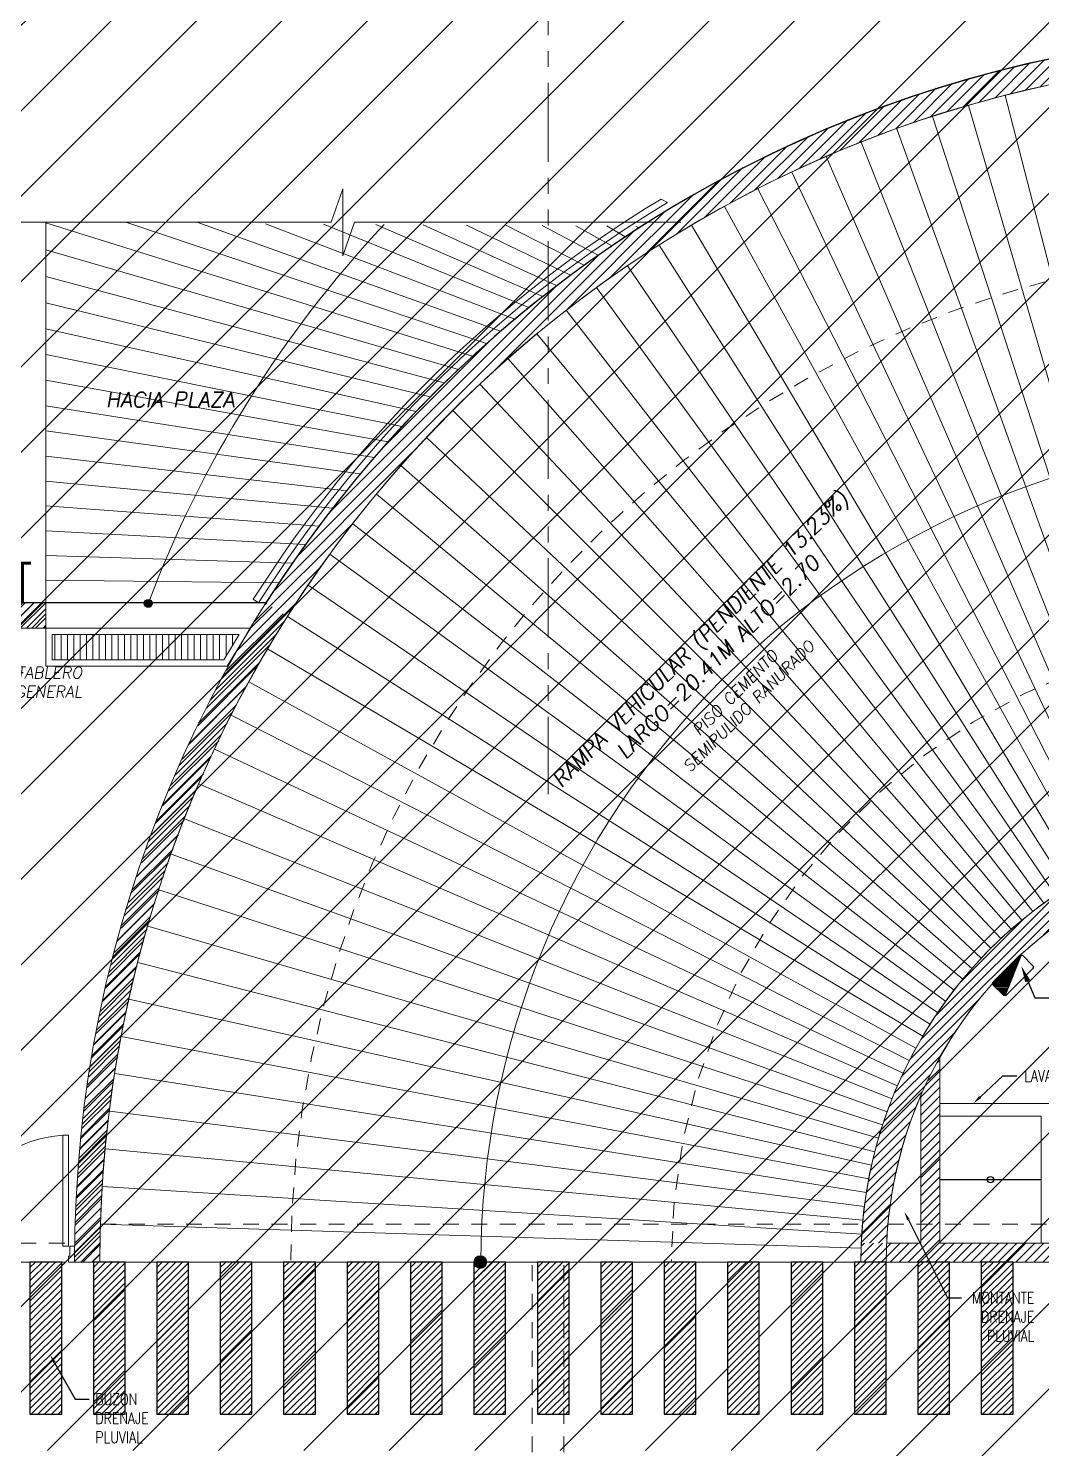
# Model space of a CAD drawing. Header units: millimetres. Extents: x 226317 to 226469, y 8188100 to 8188260.
# Drawn here: x 226445.31 to 226453.3, y 8188201.44 to 8188212.64 of the extents above; entities that cross this region are included whole.
import ezdxf
from ezdxf import colors
from ezdxf.entities.mleader import LeaderData, LeaderLine
from ezdxf.enums import TextEntityAlignment as Align
from ezdxf.math import Vec2, Vec3

# ---------------------------------------------------------------- set-up
doc = ezdxf.new("R2010")
doc.units = ezdxf.units.MM
for name, pattern in [('HIDDEN2', [0.1875, 0.125, -0.0625]), ('PHANTOM', [2.5, 1.25, -0.25, 0.25, -0.25, 0.25, -0.25]), ('PHANTOM2', [1.25, 0.625, -0.125, 0.125, -0.125, 0.125, -0.125])]:
    doc.linetypes.add(name, pattern=pattern)
for name, color, linetype in [('A-BARANDAS', 8, 'Continuous'), ('A-COTAS INT', 8, 'Continuous'), ('A-EJES', 8, 'PHANTOM'), ('A-ESTRUCTURA-HATCH', 8, 'Continuous'), ('A-ESTRUCTURA-MUROS', 8, 'Continuous'), ('A-ESTRUCTURA-VIGAS', 8, 'HIDDEN2'), ('A-MURO BAJO', 8, 'Continuous'), ('A-PROYECCIONES', 8, 'HIDDEN2'), ('A-PUERTAS', 8, 'Continuous'), ('A-SANITARIOS', 8, 'Continuous'), ('A-TEXTO-ACABADO PISO', 8, 'Continuous'), ('A-TEXTO-AMBIENTES', 8, 'Continuous'), ('A-TEXTO-INDICACIONES', 8, 'Continuous'), ('CIRCULACION PEATONAL', 8, 'Continuous'), ('MURO CF 120', 8, 'Continuous'), ('MURO CF 60', 8, 'Continuous')]:
    doc.layers.add(name, color=color, linetype=linetype)
for name, color, linetype, lineweight in [('A-MURO ALTO', 8, 'Continuous', 30), ('A-MUROS', 8, 'Continuous', 30), ('MQ.TABLERO', 86, 'Continuous', 40), ('MQ.TEXTO GENERAL', 8, 'Continuous', 40)]:
    doc.layers.add(name, color=color, linetype=linetype, lineweight=lineweight)
doc.layers.add('A-ÁREA COMÚN', color=8, linetype='Continuous', plot=False)
doc.styles.add('MQTEXTO', font='romans.shx')
doc.styles.add('ROMANS', font='ROMANS.shx', dxfattribs={"oblique": 10})
doc.styles.add('TXT_COTAS', font='romans.shx', dxfattribs={"width": 0.8})
pattern_1 = [(45, (-226438.3486310827, -8188203.061885514), (-0.03535533905932738, 0.03535533905932738), [])]
pattern_2 = [(45, (1.793458536238177, -0.002235784195363522), (-0.03535533905932738, 0.03535533905932738), [])]

# ---------------------------------------------------------------- blocks, each defined once
blk = doc.blocks.new('EST P1')
at = {"layer": 'A-ESTRUCTURA-HATCH', "lineweight": 0}
h = blk.add_hatch(dxfattribs=at)
h.set_pattern_fill('ANSI31', color=8, scale=0.02, angle=-1.27e-14)
h.set_pattern_definition([(44.99999999999999, (-226392.077087921, -8188203.059610654), (-0.04490128060534576, 0.04490128060534578), [])])
h.paths.add_polyline_path([(-3.609998156578513, 5.049997552298009), (-3.610000176762696, 4.849997552111745), (-44.785000133008, 4.84999814722687), (-44.78500010908465, -0.1500023566186428), (-46.9899987593235, -0.1500020446255803), (-46.98999930798891, -11.15000239294022), (-3.609999100328423, -11.15005090925843), (-3.609999100328423, -11.40005090925843), (-47.23999938514316, -11.40005881432444), (-47.23999953552266, 0.1499976431950927), (-45.03499953550636, 0.1499976431950927), (-45.0350001337647, 5.049998153932393)])
h.paths.add_polyline_path([(5.875668717722874, 4.849997540004551), (5.875668724213028, 5.04999746195972), (35.53000006324146, 5.049996703863144), (35.53000006324146, 4.849997698329389)])
h.paths.add_polyline_path([(47.9150172030495, 5.049996227957308), (35.58000069746049, 5.049997348338366), (35.58000069746049, 4.849997348152101), (47.9150167714979, 4.849997607059777)])
h.paths.add_polyline_path([(51.86500159354182, 4.849997512064874), (53.37567124809721, 4.84999814722687), (53.37566821934888, 5.049995731562376), (51.86500180143048, 5.049995731562376)])
edge = h.paths.add_edge_path()
edge.add_arc((63.30066905260901, -0.1500025354325771), 9.699999993899837, 359.9999991583288, 539.9999991583288)
edge.add_line((53.60066905870917, -0.1500023929402232), (53.80066905872081, -0.1500023929402232))
edge.add_arc((63.30066905260901, -0.1500025354325771), 9.49999999389811, 0.9047070135612216, 179.9999991406384, ccw=False)
edge.add_line((72.79948476422578, -2.6654452085495e-06), (70.35068066572421, 2.236943691968918e-05))
edge.add_line((70.35068066572421, 2.236943691968918e-05), (70.35067913253442, -0.1499448418617249))
edge.add_line((70.35067913253442, -0.1499448418617249), (73.00066904650885, -0.150002677924931))
edge = h.paths.add_edge_path(flags=0)
edge.add_arc((63.30071679374669, -0.1499939998611808), 3.299962339153879, 0.00085350182833477, 49.99468486829903)
edge.add_line((65.42212619486963, 2.377727027982473), (65.4221670004481, -0.1499835988506675))
edge.add_line((65.4221670004481, -0.1499835988506675), (65.27216700115241, -0.1499896282330155))
edge.add_line((65.27216700115241, -0.1499896282330155), (65.27206754402141, 2.496426238678396))
edge.add_arc((63.30066965197329, -0.1500051133334637), 3.300001295059289, 53.31658296361125, 179.9999577391648)
edge.add_line((60.00066835692269, -0.1500026788562536), (59.80066835691105, -0.1500026788562536))
edge.add_arc((63.30067374499049, -0.1500072199851274), 3.500005388090554, 2.4573619812700827, 179.9999256646052, ccw=False)
edge.add_line((66.79746054686257, 5.869567394256592e-05), (69.45068066581734, 3.157090395689011e-05))
edge.add_line((69.45068066581734, 3.157090395689011e-05), (69.45067913254024, -0.1499448418617249))
edge.add_line((69.45067913254024, -0.1499448418617249), (66.60067913253442, -0.1499448418617249))
h.paths.add_polyline_path([(-3.559999100340065, -11.15003591403365), (35.53000069747213, -11.15003591403365), (35.53000069747213, -11.40006590355188), (-3.559999100340065, -11.40006590355188)])
h.paths.add_polyline_path([(35.58000069746049, -11.1500659417361), (71.88000514594023, -11.1501255556941), (71.88000514594023, -11.40006201900542), (35.58000069746049, -11.40000240504742)])
at = {"layer": 'A-ESTRUCTURA-MUROS', "color": 8, "lineweight": 0}
for points in [[(73.00066904650885, -0.150002677924931, 1), (53.60066905870917, -0.1500023929402232), (53.80066905872081, -0.1500023929402232, -0.9921359372214096), (72.79948476422578, -2.6654452085495e-06), (70.35068066572421, 2.236943691968918e-05), (70.35067913253442, -0.1499448418617249)], [(66.60067913253442, -0.1499448418617249, 0.2216664242011301), (65.42212619486963, 2.377727027982473), (65.4221670004481, -0.1499835988506675), (65.27216700115241, -0.1499896282330155), (65.27206754402141, 2.496426238678396, 0.6169098277048293), (60.00066835692269, -0.1500026788562536), (59.80066835691105, -0.1500026788562536, -0.9787815263280097), (66.79746054686257, 5.869567394256592e-05), (69.45068066581734, 3.157090395689011e-05), (69.45067913254024, -0.1499448418617249)]]:
    blk.add_lwpolyline(points, format="xyb", close=True, dxfattribs=at)
blk.add_lwpolyline([(51.86500159354182, 4.849997512064874), (53.37567124809721, 4.84999814722687), (53.37566821934888, 5.049995731562376), (51.86500180143048, 5.049995731562376)], close=True, dxfattribs=at)
at = {"layer": 'A-ESTRUCTURA-VIGAS', "color": 8, "lineweight": 0}
for points in [[(53.37566852779128, 5.049998147413135), (55.1122630549944, 5.049998147413135)], [(53.37567124809721, 4.84999814722687), (54.98863000943675, 4.84999814722687)], [(53.80540706124157, 0.1499967956915498), (59.81354955560528, 0.1499971207231283)], [(60.01433340998483, 0.1499973880127072), (65.27216184916324, 0.1500164223834872)], [(50.25000070990063, -2.398155629634857e-06), (53.60066907122382, -2.677552402019501e-06)], [(50.25000069738599, -0.1500023985281587), (53.60066905870917, -0.150002677924931)], [(53.80066904623527, -0.1500032041221857), (59.80066835691105, -0.1500028753653169)], [(57.21000006314716, -6.150002076290548), (57.21000006314716, -0.1500020762905478)], [(57.46000006314716, -6.150002076290548), (57.46000006314716, -0.1500020762905478)], [(60.00066835692269, -0.1500026788562536), (65.27216700217105, -0.1500168144702911)]]:
    blk.add_lwpolyline(points, dxfattribs=at)
blk = doc.blocks.new('*U22')
at = {"layer": 'CIRCULACION PEATONAL'}
h = blk.add_hatch(dxfattribs=at)
h.set_pattern_fill('ANSI31', color=256, scale=0.3)
h.set_pattern_definition([(45, (9.250367842354219, 0), (-0.02651650429449553, 0.02651650429449553), [])])
h.paths.add_polyline_path([(9.547366725835357, 0.2275326177477837), (9.297366725893564, 0.2275326177477837), (9.297366725893564, -0.9724673796445131), (9.547366725835357, -0.9724673796445131)])
h = blk.add_hatch(dxfattribs=at)
h.set_pattern_fill('ANSI31', color=256, scale=0.3)
h.set_pattern_definition([(45, (9.750367842354219, 0), (-0.02651650429449553, 0.02651650429449553), [])])
h.paths.add_polyline_path([(10.04736672583536, 0.2275326177477837), (9.797366725893564, 0.2275326177477837), (9.797366725893564, -0.9724673796445131), (10.04736672583536, -0.9724673796445131)])
h = blk.add_hatch(dxfattribs=at)
h.set_pattern_fill('ANSI31', color=256, scale=0.3)
h.set_pattern_definition([(45, (10.25036784235422, 0), (-0.02651650429449553, 0.02651650429449553), [])])
h.paths.add_polyline_path([(10.54736672583536, 0.2275326177477837), (10.29736672589356, 0.2275326177477837), (10.29736672589356, -0.9724673796445131), (10.54736672583536, -0.9724673796445131)])
h = blk.add_hatch(dxfattribs=at)
h.set_pattern_fill('ANSI31', color=256, scale=0.3)
h.set_pattern_definition([(45, (10.75036784235422, 0), (-0.02651650429449553, 0.02651650429449553), [])])
h.paths.add_polyline_path([(11.04736672583536, 0.2275326177477837), (10.79736672589356, 0.2275326177477837), (10.79736672589356, -0.9724673796445131), (11.04736672583536, -0.9724673796445131)])
h = blk.add_hatch(dxfattribs=at)
h.set_pattern_fill('ANSI31', color=256, scale=0.3)
h.set_pattern_definition([(45, (11.25036784235422, 0), (-0.02651650429449553, 0.02651650429449553), [])])
h.paths.add_polyline_path([(11.54736672583536, 0.2275326177477837), (11.29736672589356, 0.2275326177477837), (11.29736672589356, -0.9724673796445131), (11.54736672583536, -0.9724673796445131)])
h = blk.add_hatch(dxfattribs=at)
h.set_pattern_fill('ANSI31', color=256, scale=0.3)
h.set_pattern_definition([(45, (11.75036784235422, 0), (-0.02651650429449553, 0.02651650429449553), [])])
h.paths.add_polyline_path([(12.04736672583536, 0.2275326177477837), (11.79736672589356, 0.2275326177477837), (11.79736672589356, -0.9724673796445131), (12.04736672583536, -0.9724673796445131)])
h = blk.add_hatch(dxfattribs=at)
h.set_pattern_fill('ANSI31', color=256, scale=0.3)
h.set_pattern_definition([(45, (12.25036784235422, 0), (-0.02651650429449553, 0.02651650429449553), [])])
h.paths.add_polyline_path([(12.54736672583536, 0.2275326177477837), (12.29736672589356, 0.2275326177477837), (12.29736672589356, -0.9724673796445131), (12.54736672583536, -0.9724673796445131)])
h = blk.add_hatch(dxfattribs=at)
h.set_pattern_fill('ANSI31', color=256, scale=0.3)
h.set_pattern_definition([(45, (12.75036784235422, 0), (-0.02651650429449553, 0.02651650429449553), [])])
h.paths.add_polyline_path([(13.04736672583536, 0.2275326177477837), (12.79736672589356, 0.2275326177477837), (12.79736672589356, -0.9724673796445131), (13.04736672583536, -0.9724673796445131)])
h = blk.add_hatch(dxfattribs=at)
h.set_pattern_fill('ANSI31', color=256, scale=0.3)
h.set_pattern_definition([(45, (13.25036784235422, 0), (-0.02651650429449553, 0.02651650429449553), [])])
h.paths.add_polyline_path([(13.54736672583536, 0.2275326177477837), (13.29736672589356, 0.2275326177477837), (13.29736672589356, -0.9724673796445131), (13.54736672583536, -0.9724673796445131)])
h = blk.add_hatch(dxfattribs=at)
h.set_pattern_fill('ANSI31', color=256, scale=0.3)
h.set_pattern_definition([(45, (13.75036784235422, 0), (-0.02651650429449553, 0.02651650429449553), [])])
h.paths.add_polyline_path([(14.04736672583536, 0.2275326177477837), (13.79736672589356, 0.2275326177477837), (13.79736672589356, -0.9724673796445131), (14.04736672583536, -0.9724673796445131)])
h = blk.add_hatch(dxfattribs=at)
h.set_pattern_fill('ANSI31', color=256, scale=0.3)
h.set_pattern_definition([(45, (14.25036784235422, 0), (-0.02651650429449553, 0.02651650429449553), [])])
h.paths.add_polyline_path([(14.54736672583536, 0.2275326177477837), (14.29736672589356, 0.2275326177477837), (14.29736672589356, -0.9724673796445131), (14.54736672583536, -0.9724673796445131)])
h = blk.add_hatch(dxfattribs=at)
h.set_pattern_fill('ANSI31', color=256, scale=0.3)
h.set_pattern_definition([(45, (14.75036784235422, 0), (-0.02651650429449553, 0.02651650429449553), [])])
h.paths.add_polyline_path([(15.04736672583536, 0.2275326177477837), (14.79736672589356, 0.2275326177477837), (14.79736672589356, -0.9724673796445131), (15.04736672583536, -0.9724673796445131)])
h = blk.add_hatch(dxfattribs=at)
h.set_pattern_fill('ANSI31', color=256, scale=0.3)
h.set_pattern_definition([(45, (15.25036784235422, 0), (-0.02651650429449553, 0.02651650429449553), [])])
h.paths.add_polyline_path([(15.54736672583535, 0.2275326177477837), (15.29736672589356, 0.2275326177477837), (15.29736672589356, -0.9724673796445131), (15.54736672583535, -0.9724673796445131)])
h = blk.add_hatch(dxfattribs=at)
h.set_pattern_fill('ANSI31', color=256, scale=0.3)
h.set_pattern_definition([(45, (15.75036784235422, 0), (-0.02651650429449553, 0.02651650429449553), [])])
h.paths.add_polyline_path([(16.04736672583535, 0.2275326177477837), (15.79736672589356, 0.2275326177477837), (15.79736672589356, -0.9724673796445131), (16.04736672583535, -0.9724673796445131)])
h = blk.add_hatch(dxfattribs=at)
h.set_pattern_fill('ANSI31', color=256, scale=0.3)
h.set_pattern_definition([(45, (16.25036784235422, 0), (-0.02651650429449553, 0.02651650429449553), [])])
h.paths.add_polyline_path([(16.54736672583535, 0.2275326177477837), (16.29736672589356, 0.2275326177477837), (16.29736672589356, -0.9724673796445131), (16.54736672583535, -0.9724673796445131)])
h = blk.add_hatch(dxfattribs=at)
h.set_pattern_fill('ANSI31', color=256, scale=0.3)
h.set_pattern_definition([(45, (16.75036784235422, 0), (-0.02651650429449553, 0.02651650429449553), [])])
h.paths.add_polyline_path([(17.04736672583535, 0.2275326177477837), (16.79736672589356, 0.2275326177477837), (16.79736672589356, -0.9724673796445131), (17.04736672583535, -0.9724673796445131)])
for points in [[(9.297366725893564, -0.9724673796445131), (9.547366725835357, -0.9724673796445131), (9.547366725835357, 0.2275326177477837), (9.297366725893564, 0.2275326177477837)], [(9.797366725893564, -0.9724673796445131), (10.04736672583536, -0.9724673796445131), (10.04736672583536, 0.2275326177477837), (9.797366725893564, 0.2275326177477837)], [(10.29736672589356, -0.9724673796445131), (10.54736672583536, -0.9724673796445131), (10.54736672583536, 0.2275326177477837), (10.29736672589356, 0.2275326177477837)], [(10.79736672589356, -0.9724673796445131), (11.04736672583536, -0.9724673796445131), (11.04736672583536, 0.2275326177477837), (10.79736672589356, 0.2275326177477837)], [(11.29736672589356, -0.9724673796445131), (11.54736672583536, -0.9724673796445131), (11.54736672583536, 0.2275326177477837), (11.29736672589356, 0.2275326177477837)], [(11.79736672589356, -0.9724673796445131), (12.04736672583536, -0.9724673796445131), (12.04736672583536, 0.2275326177477837), (11.79736672589356, 0.2275326177477837)], [(12.29736672589356, -0.9724673796445131), (12.54736672583536, -0.9724673796445131), (12.54736672583536, 0.2275326177477837), (12.29736672589356, 0.2275326177477837)], [(12.79736672589356, -0.9724673796445131), (13.04736672583536, -0.9724673796445131), (13.04736672583536, 0.2275326177477837), (12.79736672589356, 0.2275326177477837)], [(13.29736672589356, -0.9724673796445131), (13.54736672583536, -0.9724673796445131), (13.54736672583536, 0.2275326177477837), (13.29736672589356, 0.2275326177477837)], [(13.79736672589356, -0.9724673796445131), (14.04736672583536, -0.9724673796445131), (14.04736672583536, 0.2275326177477837), (13.79736672589356, 0.2275326177477837)], [(14.29736672589356, -0.9724673796445131), (14.54736672583536, -0.9724673796445131), (14.54736672583536, 0.2275326177477837), (14.29736672589356, 0.2275326177477837)], [(14.79736672589356, -0.9724673796445131), (15.04736672583536, -0.9724673796445131), (15.04736672583536, 0.2275326177477837), (14.79736672589356, 0.2275326177477837)], [(15.29736672589356, -0.9724673796445131), (15.54736672583535, -0.9724673796445131), (15.54736672583535, 0.2275326177477837), (15.29736672589356, 0.2275326177477837)], [(15.79736672589356, -0.9724673796445131), (16.04736672583535, -0.9724673796445131), (16.04736672583535, 0.2275326177477837), (15.79736672589356, 0.2275326177477837)], [(16.29736672589356, -0.9724673796445131), (16.54736672583535, -0.9724673796445131), (16.54736672583535, 0.2275326177477837), (16.29736672589356, 0.2275326177477837)], [(16.79736672589356, -0.9724673796445131), (17.04736672583535, -0.9724673796445131), (17.04736672583535, 0.2275326177477837), (16.79736672589356, 0.2275326177477837)]]:
    blk.add_lwpolyline(points, close=True, dxfattribs=at)
blk = doc.blocks.new('MCF')
at = {"layer": 'MURO CF 120', "lineweight": 0}
h = blk.add_hatch(dxfattribs=at)
h.set_pattern_fill('_USER', color=8, scale=0.05, angle=45, style=0, pattern_type=0)
h.set_pattern_definition(pattern_1)
h.paths.add_polyline_path([(-0.1499847106460948, 5.04994972422719), (5.310666830802802, 5.049949968233705), (5.310666830802802, 4.849951618351042), (-0.1499847106460948, 4.849951374344528)])
h = blk.add_hatch(dxfattribs=at)
h.set_pattern_fill('_USER', color=8, scale=0.05, angle=45, style=0, pattern_type=0)
h.set_pattern_definition(pattern_1)
h.paths.add_polyline_path([(7.214401103061391, 4.940730397589505), (7.046833170403261, 5.049949859268963, 0.1413637277048176), (5.535481197061017, -0.1499479245394468), (5.735482163057895, -0.1496736444532871, -0.1412716564833489)])
at = {"layer": 'MURO CF 60', "lineweight": 0}
h = blk.add_hatch(dxfattribs=at)
h.set_pattern_fill('_USER', color=8, scale=0.05, angle=45, pattern_type=0)
h.set_pattern_definition([(45, (-226440.1420896189, -8188203.05964973), (-0.03535533905932738, 0.03535533905932738), [])])
edge = h.paths.add_edge_path()
edge.add_line((11.73864825285273, -1.46692618727684e-05), (11.93970289113349, -1.114420592784882e-05))
edge.add_arc((15.2337610713148, -0.1451969211921096), 3.297256162972249, 53.2396915084247, 177.4763190183642, ccw=False)
edge.add_line((17.20706584613072, 2.49638716224581), (17.20711546691018, 2.74191093724221))
edge.add_arc((15.23548432125244, -0.1499780891463161), 3.500050216136052, 55.71462937054145, 177.5443489056947)
h = blk.add_hatch(dxfattribs=at)
h.set_pattern_fill('_USER', color=8, scale=0.05, angle=45, pattern_type=0)
h.set_pattern_definition(pattern_2)
h.paths.add_polyline_path([(12.2071666669508, -9.528174996376038e-05), (12.35714103651117, -9.528174996376038e-05), (12.35714101843769, 1.463677244260907), (12.20714632715681, 1.161272496916354)])
h = blk.add_hatch(dxfattribs=at)
h.set_pattern_fill('_USER', color=8, scale=0.05, angle=45, pattern_type=0)
h.set_pattern_definition(pattern_2)
h.paths.add_polyline_path([(13.32787812323659, 1.004431396722794e-05), (13.3264581450203, -0.1499899812042713), (11.73629377476755, -0.1499535189941525), (11.73950691029313, -1.480616629123688e-05)])
blk = doc.blocks.new('EJES 1P')
at = {"layer": 'A-EJES', "color": 8, "linetype": 'PHANTOM2', "lineweight": 0}
blk.add_lwpolyline([(102.3443361287354, 5.35111428797245), (102.3443350671732, -1.50995859503746)], dxfattribs=at)
blk = doc.blocks.new('A$C5E423DB2')
at = {"layer": 'A-PUERTAS', "color": 8, "lineweight": 0}
for p, q in [((0.0380998527398333, 0.0999998934566975), (0.0380998511100188, 0.7999998889863491)), ((0.0380998511100188, 0.7999998889863491), (0.0730998511426151, 0.7999998852610588)), ((0.0730998511426151, 0.7999998852610588), (0.0730998527724296, 0.0999998934566975)), ((0.0380998527398333, 0.0999998934566975), (0.0730998527724296, 0.0999998934566975))]:
    blk.add_line(p, q, dxfattribs=at)
at = {"layer": 'A-PUERTAS', "color": 8, "linetype": 'Continuous', "lineweight": 0}
for p, q in [((-1.472653821e-07, -1.11758709e-07), (-1.472653821e-07, 0.0999998897314072)), ((-1.472653821e-07, 0.0999998897314072), (0.0280998527305201, 0.0999998934566975)), ((0.0280998527305201, 0.0380998887121678), (0.0280998527305201, 0.0999998934566975)), ((0.7999998530140147, 0.0999998897314072), (0.7718998530181125, 0.0999998934566975)), ((0.7718998530181125, 0.0380998887121678), (0.7718998530181125, 0.0999998934566975)), ((0.7999998528975995, -1.11758709e-07), (0.7999998528975995, 0.0999998897314072)), ((0.0380998527398333, 0.0380998887121678), (0.0280998527305201, 0.0380998887121678)), ((0.0380998527398333, -1.11758709e-07), (0.0380998527398333, 0.0380998887121678)), ((0.7618998530087993, -1.11758709e-07), (0.7618998530087993, 0.0380998887121678)), ((0.7618998530087993, 0.0380998887121678), (0.7718998530181125, 0.0380998887121678)), ((-1.472653821e-07, -1.11758709e-07), (0.0380998527398333, -1.11758709e-07)), ((0.7999998530140147, -1.11758709e-07), (0.7618998530087993, -1.11758709e-07))]:
    blk.add_line(p, q, dxfattribs=at)
blk.add_arc((0.0365533265285194, 0.0793452113866806), 0.7215807719765989, 1.640270668491661, 87.09684895294437, dxfattribs=at)
blk = doc.blocks.new('*U58')
at = {"linetype": 'Continuous'}
h = blk.add_hatch(dxfattribs=at)
h.set_pattern_fill('ANSI31', color=256, scale=0.1, style=0)
h.set_pattern_definition([(45, (0, 0), (-0.008838834764831846, 0.008838834764831846), [])])
h.paths.add_polyline_path([(0.1974963439861313, 0.06567182950675488, 0.4142135630136599), (0.1751704364432953, 0.08801116235554218), (-0.1751174990204163, 0.08811644650995731, 0.1989123559589726), (-0.1909110109554604, 0.08158012107014656), (0.1909110122360289, -0.08158012107014656, 0.1989123567522387), (0.197456830763258, -0.06579054147005081)])
blk.add_line((-0.1909110115957446, 0.08158012107014656), (0.190911011537537, -0.08158012107014656), dxfattribs=at)
blk.add_lwpolyline([(-0.1974568308214657, 0.06579053960740566), (-0.1974963440443389, -0.06567183136940002, 0.4142135623730951), (-0.1751704369671643, -0.08801116235554218), (0.1751174988457933, -0.08811644837260246, 0.4142135623730685), (0.197456830763258, -0.06579054147005081), (0.1974963439861313, 0.06567182950675488, 0.4142135623730685), (0.1751704369089566, 0.08801116235554218), (-0.175117498904001, 0.08811644650995731, 0.4142135623730951)], format="xyb", close=True, dxfattribs=at)
blk = doc.blocks.new('TABLEROS UBICACION')
at = {"layer": 'MQ.TEXTO GENERAL', "color": 8, "style": 'MQTEXTO', "width": 0.7}
blk.add_text('TG-EST', height=0.3125000000002842, rotation=359.9999999999948, dxfattribs=at).set_placement((0.445497851644177, 0.3567923400551081), align=Align.MIDDLE_LEFT)
blk = doc.blocks.new('TEXTOSSS')
at = {"xscale": -0.8329883684307119, "yscale": 0.8329883684307117, "zscale": 0.8329883684307118, "rotation": 45.25637740947336}
blk.add_blockref('*U58', (-14.73245606440469, 3.761762113310397), dxfattribs=at)
at = {"layer": 'A-TEXTO-ACABADO PISO', "color": 8, "lineweight": 0, "insert": (-16.95312363476842, 6.021985591389239), "char_height": 0.09, "attachment_point": 2, "rotation": 44.999999999999986, "style": 'ROMANS'}
blk.add_mtext_dynamic_manual_height_columns('PISO CEMENTO SEMIPULIDO RANURADO', width=1.586306558412616, gutter_width=12.5, heights=[0], dxfattribs=at)
at = {"layer": 'A-TEXTO-AMBIENTES', "color": 8, "lineweight": 0, "insert": (-21.37695707642706, 8.301430479623377), "char_height": 0.12, "width": 2.556211270681947, "attachment_point": 5, "style": 'ROMANS'}
blk.add_mtext('HACIA PLAZA', dxfattribs=at)
at = {"layer": 'A-TEXTO-AMBIENTES', "color": 8, "lineweight": 0, "insert": (-17.24195105562103, 6.455699542537332, -5.666834680345597e-05), "char_height": 0.12, "width": 5.062902857204898, "attachment_point": 2, "rotation": 45, "style": 'ROMANS'}
blk.add_mtext('RAMPA VEHICULAR (PENDIENTE 13.23%)\\PLARGO=20.41M ALTO=2.70', dxfattribs=at)
at = {"layer": 'A-TEXTO-INDICACIONES', "color": 8, "lineweight": 0}
ml = blk.add_multileader_mtext('Standard', dxfattribs=at)
ml.set_content('TABLERO GENERAL ', color=8, style='ROMANS')
ml.set_leader_properties(color=7)
ml.build(insert=Vec2(0, 0))
ml.multileader.update_dxf_attribs({"dogleg_length": 1.307325214856923, "arrow_head_size": 0.13, "scale": 0.1})
ctx = ml.context
ctx.base_point, ctx.scale, ctx.char_height, ctx.arrow_head_size, ctx.landing_gap_size, ctx.plane_origin = Vec3(-22.53674468265854, 6.148538250476122), 0.1, 0.09000000000000001, 0.13, 0.01, Vec3(-23.00859803822823, 6.30326839722693)
ctx.text_align_type = 2
notes = []
notes.append((ctx, [(0, (1, 1, 0), (-22.71212574906531, 6.148538250476122), (1, 0), 0.1753810664067663, [(0, [(-22.80115050170571, 6.392986550927162)], 0, [])])]))
ctx.mtext.insert, ctx.mtext.width, ctx.mtext.alignment, ctx.mtext.flow_direction = Vec3(-22.07074468265637, 6.193538250401616), 0.4872622546972707, 3, 5
ml = blk.add_multileader_mtext('Standard', dxfattribs=at)
ml.set_content('TABLERO CONTROL EA-04 ', color=8, style='ROMANS')
ml.set_leader_properties(color=7)
ml.build(insert=Vec2(0, 0))
ml.multileader.update_dxf_attribs({"dogleg_length": 1.307325214856923, "arrow_head_size": 0.13, "scale": 0.1})
ctx = ml.context
ctx.base_point, ctx.scale, ctx.char_height, ctx.arrow_head_size, ctx.landing_gap_size, ctx.plane_origin = Vec3(-14.38478056695204, 3.583536362275481), 0.1, 0.09000000000000001, 0.13, 0.01, Vec3(-14.91675427011796, 3.825039947405457)
ctx.text_align_type = 2
notes.append((ctx, [(0, (1, 1, 0), (-14.5601616333588, 3.583536362275481), (1, 0), 0.1753810664067663, [(0, [(-14.66638397765928, 3.834913302212954)], 0, [])])]))
ctx.mtext.insert, ctx.mtext.width, ctx.mtext.alignment, ctx.mtext.flow_direction = Vec3(-13.90506628123694, 3.628536362200975), 0.4872622546972707, 3, 5
ml = blk.add_multileader_mtext('Standard', dxfattribs=at)
ml.set_content('\\pxsm1,ql,t16;LAVAMOPAS', color=8, style='TXT_COTAS')
ml.set_leader_properties(color=7)
ml.build(insert=Vec2(0, 0))
ml.multileader.update_dxf_attribs({"dogleg_length": 0.1104934798556762, "arrow_head_size": 0.07})
ctx = ml.context
ctx.base_point, ctx.char_height, ctx.arrow_head_size, ctx.landing_gap_size, ctx.plane_origin = Vec3(-14.70221172790593, 2.967710968106985), 0.09, 0.07, 0.05, Vec3(-14.96593501698226, 2.666251488961279)
ctx.text_align_type = 2
notes.append((ctx, [(0, (1, 1, 0), (-14.81270520776161, 2.967710968106985), (1, 0), 0.1104934798556762, [(0, [(-15.04226543434197, 2.753835892304778)], 0, [])])]))
ctx.mtext.insert, ctx.mtext.width, ctx.mtext.defined_height, ctx.mtext.alignment, ctx.mtext.flow_direction = Vec3(-14.07278315650183, 3.012710968032479), 0.5701712008738196, 0.4369191216492239, 3, 5
ml = blk.add_multileader_mtext('Standard', dxfattribs=at)
ml.set_content('MONTANTE DRENAJE PLUVIAL', color=8, style='TXT_COTAS')
ml.set_leader_properties(color=7)
ml.build(insert=Vec2(0, 0))
ml.multileader.update_dxf_attribs({"dogleg_length": 0.1104934798556762, "arrow_head_size": 0.07})
ctx = ml.context
ctx.base_point, ctx.char_height, ctx.arrow_head_size, ctx.landing_gap_size, ctx.plane_origin = Vec3(-15.13842566226344, 1.218021815642715), 0.09, 0.07, 0.05, Vec3(-14.71436636458384, 0.4325117021799088)
ctx.text_align_type = 2
notes.append((ctx, [(0, (1, 1, 0), (-15.24891914211912, 1.218021815642715), (1, 0), 0.1104934798556762, [(0, [(-15.58777271665167, 1.896094492636621)], 0, [])])]))
ctx.mtext.insert, ctx.mtext.width, ctx.mtext.alignment, ctx.mtext.flow_direction = Vec3(-14.56385423371103, 1.263021815568209), 0.8350710593222175, 3, 5
ml = blk.add_multileader_mtext('Standard', dxfattribs=at)
ml.set_content('BUZON DRENAJE PLUVIAL', color=8, style='TXT_COTAS')
ml.set_leader_properties(color=7)
ml.build(insert=Vec2(0, 0))
ml.multileader.update_dxf_attribs({"dogleg_length": 0.1104934798556762, "arrow_head_size": 0.07})
ctx = ml.context
ctx.base_point, ctx.char_height, ctx.arrow_head_size, ctx.landing_gap_size, ctx.plane_origin = Vec3(-22.01574067203296, 0.4180047670379281), 0.09, 0.07, 0.05, Vec3(-21.97625579760643, 0.942992209456861)
notes.append((ctx, [(1, (1, 1, 0), (-22.12623415188864, 0.4180047670379281), (1, 0), 0.1104934798556762, [(0, [(-22.32223955341033, 0.7675994597375393)], 0, [])])]))
ctx.mtext.insert, ctx.mtext.width, ctx.mtext.flow_direction = Vec3(-21.96574067205074, 0.4630047669634223), 0.8143374852370471, 5
for ctx, leaders in notes:
    for number, flags, end, landing, length, lines in leaders:
        leader = LeaderData()
        leader.index, (leader.has_last_leader_line, leader.has_dogleg_vector, leader.attachment_direction) = number, flags
        leader.last_leader_point, leader.dogleg_vector, leader.dogleg_length = Vec3(end), Vec3(landing), length
        for number, points, colour, breaks in lines:
            line = LeaderLine()
            line.index, line.vertices, line.color, line.breaks = number, Vec3.list(points), colors.encode_raw_color(colour), breaks
            leader.lines.append(line)
        ctx.leaders.append(leader)
blk = doc.blocks.new('arq. estac.')
at = {"lineweight": 0}
h = blk.add_hatch(dxfattribs=at)
h.set_pattern_fill('_USER', color=8, scale=0.05, angle=-90.00000000000001, pattern_type=0)
h.set_pattern_definition([(270, (-7961408.027388281, 8414649.81215272), (0.05, -9.184850993605149e-18), [])])
h.paths.add_polyline_path([(226742.3988031601, 8188212.503896105), (226742.2770036656, 8188212.303724383), (226740.9247940909, 8188212.303896106), (226740.9247940909, 8188212.503896105)])
h = blk.add_hatch(color=8, dxfattribs=at)
h.dxf.hatch_style = 1
edge = h.paths.add_edge_path()
edge.add_arc((226744.2997944934, 8188207.553838136), 0.04999999999999958, 0, 360)
at = {"layer": 'A-PROYECCIONES', "linetype": 'Continuous'}
h = blk.add_hatch(color=256, dxfattribs=at)
h.dxf.hatch_style = 1
edge = h.paths.add_edge_path()
edge.add_arc((226741.6815600391, 8188212.749048332), 0.03124999999999999, 0, 360)
at = {"color": 8, "lineweight": 0}
for p, q in [((226749.9295783954, 8188210.944387026), (226748.4374491506, 8188216.755445057, -1.935233945738587e-05)), ((226749.8235121769, 8188210.915366411), (226748.1495894649, 8188216.676688123, -1.935233945738587e-05)), ((226749.6143751544, 8188210.847405193), (226747.581999163, 8188216.492251776, -1.935233945738587e-05)), ((226749.7184098557, 8188210.883028497), (226747.8643456352, 8188216.58892816, -1.935233945738587e-05)), ((226749.5115107446, 8188210.808531662), (226747.302828689, 8188216.38675438, -1.935233945738587e-05)), ((226749.4099181368, 8188210.76644626), (226747.0271097234, 8188216.272540082, -1.935233945738587e-05)), ((226749.3096975944, 8188210.721190526), (226746.7551143662, 8188216.149721602, -1.935233945738587e-05)), ((226749.210948022, 8188210.672809117), (226746.4871110449, 8188216.018420144, -1.935233945738587e-05)), ((226749.1137668731, 8188210.621349785), (226746.2233642441, 8188215.878765288, -1.935233945738587e-05)), ((226740.874794091, 8188215.750674653, 1.244826271779357e-06), (226744.2379916187, 8188214.6982875, 1.244826271779357e-06)), ((226741.5059263967, 8188215.754121644, 1.244826271779357e-06), (226744.3490729044, 8188214.798750213, 1.244826271779357e-06)), ((226742.0733899173, 8188215.75391796, 1.244826271779357e-06), (226744.4599886875, 8188214.896015202, 1.244826271779357e-06)), ((226742.606977287, 8188215.742778591, 1.244826271779357e-06), (226744.5706793554, 8188214.990165419, 1.244826271779357e-06)), ((226743.0644634604, 8188215.739966466, 1.244826271779357e-06), (226744.6810906347, 8188215.081283565, 1.244826271779357e-06)), ((226743.4765182427, 8188215.737433605, 1.244826271779357e-06), (226744.7911733785, 8188215.169451854, 1.244826271779357e-06)), ((226743.8499000183, 8188215.735138461, 1.244826271779357e-06), (226744.9008833327, 8188215.254751809, 1.244826271779357e-06)), ((226744.1900933118, 8188215.733047324, 1.244826271779357e-06), (226745.0101809234, 8188215.337264063, 1.244826271779357e-06)), ((226744.5015956331, 8188215.731132549, 1.244826271779357e-06), (226745.1190310262, 8188215.417068207, 1.244826271779357e-06)), ((226744.7881301077, 8188215.729371248, 1.244826271779357e-06), (226745.227402741, 8188215.494242614, 1.244826271779357e-06)), ((226745.0528054679, 8188215.727744313, 1.244826271779357e-06), (226745.3352691757, 8188215.568864329, 1.244826271779357e-06)), ((226745.2982379167, 8188215.726235663, 1.244826271779357e-06), (226745.4426072242, 8188215.64100893, 1.244826271779357e-06)), ((226745.526645111, 8188215.724831667, 1.244826271779357e-06), (226745.5493973548, 8188215.710750442, 1.244826271779357e-06)), ((226749.0182500536, 8188210.566863311), (226745.9641342525, 8188215.730894855, -1.935233945738587e-05)), ((226740.8747940911, 8188215.537953326, 1.244826271779357e-06), (226744.1268099966, 8188214.594544099, 1.244826271779357e-06)), ((226748.9244918291, 8188210.509403466), (226745.709676897, 8188215.574954777, -1.935233945738587e-05)), ((226748.8325847228, 8188210.449026957), (226745.4602432958, 8188215.411098947, -1.935233945738587e-05)), ((226740.874794091, 8188215.327797699, 1.244826271779357e-06), (226744.0155989662, 8188214.487437313, 1.244826271779357e-06)), ((226748.7426194398, 8188210.385793369), (226745.2160796149, 8188215.239489072, -1.935233945738587e-05)), ((226740.8747940905, 8188215.119980996, 1.244826271779357e-06), (226743.9044354082, 8188214.376885004, 1.244826271779357e-06)), ((226748.6546847651, 8188210.319765104), (226744.9774268082, 8188215.060294509, -1.935233945738587e-05)), ((226740.8747940903, 8188214.914285517, 1.244826271779357e-06), (226743.7934023499, 8188214.262805898, 1.244826271779357e-06)), ((226748.5688674793, 8188210.251007326), (226744.7445204024, 8188214.873692102, -1.935233945738587e-05)), ((226740.874794091, 8188214.710501656, 1.244826271779357e-06), (226743.6825891281, 8188214.145119925, 1.244826271779357e-06)), ((226748.4852522732, 8188210.179587889), (226744.5175902405, 8188214.679866005, -1.935233945738587e-05)), ((226740.8747940908, 8188214.508427003, 1.244826271779357e-06), (226743.5720915468, 8188214.023748579, 1.244826271779357e-06)), ((226748.4039216655, 8188210.105577278), (226744.2968602803, 8188214.4790075, -1.935233945738587e-05)), ((226740.8747940903, 8188214.307865501, 1.244826271779357e-06), (226743.4620120114, 8188213.898615276, 1.244826271779357e-06)), ((226748.3249559159, 8188210.029048528), (226744.0825483574, 8188214.271314812, -1.935233945738587e-05)), ((226740.874794091, 8188214.108626644, 1.244826271779357e-06), (226743.3524596483, 8188213.769645769, 1.244826271779357e-06)), ((226748.2484329612, 8188209.950077168), (226743.8748659695, 8188214.056992908, -1.935233945738587e-05)), ((226740.8747940908, 8188213.910524732, 1.244826271779357e-06), (226743.2435503906, 8188213.63676854, 1.244826271779357e-06)), ((226748.1744283129, 8188209.86874113), (226743.6740180718, 8188213.836253297, -1.935233945738587e-05)), ((226740.8747940911, 8188213.713378161, 1.244826271779357e-06), (226743.1354070437, 8188213.499915237, 1.244826271779357e-06)), ((226748.1030150083, 8188209.785120686), (226743.4802028815, 8188213.609313822, -1.935233945738587e-05)), ((226740.8747940902, 8188213.517008736, 1.244826271779357e-06), (226743.0281593278, 8188213.359021118, 1.244826271779357e-06)), ((226748.034263526, 8188209.699298357), (226743.293611667, 8188213.376398446, -1.935233945738587e-05)), ((226740.8747940904, 8188213.321241022, 1.244826271779357e-06), (226742.9219438767, 8188213.214025501, 1.244826271779357e-06)), ((226740.874794091, 8188213.125901707, 1.244826271779357e-06), (226742.8169042173, 8188213.064872241, 1.244826271779357e-06)), ((226747.968241712, 8188209.611358839), (226743.114428575, 8188213.137737029, -1.935233945738587e-05)), ((226740.874794091, 8188212.930818982, 1.244826271779357e-06), (226742.7131907074, 8188212.911510189, 1.244826271779357e-06)), ((226747.9050147234, 8188209.521388919), (226742.9428304302, 8188212.893565099, -1.935233945738587e-05)), ((226740.874794091, 8188212.75389369), (226742.6109604363, 8188212.753893689, 1.244826271779357e-06)), ((226747.8446449552, 8188209.429477387), (226742.7789865908, 8188212.644123625, -1.935233945738587e-05)), ((226747.7871919869, 8188209.335714947), (226742.6230587371, 8188212.389658776, -1.935233945738587e-05)), ((226747.7327125183, 8188209.240194131), (226742.4752007619, 8188212.130421679, -1.935233945738587e-05)), ((226747.6812603137, 8188209.143009208), (226742.3355585838, 8188211.866668168, -1.935233945738587e-05)), ((226747.6328861526, 8188209.044256086), (226742.2042700051, 8188211.598658537, -1.935233945738587e-05)), ((226747.5876377661, 8188208.944032225), (226742.081464595, 8188211.326657278, -1.935233945738587e-05)), ((226747.5455598141, 8188208.842436531), (226741.9672635522, 8188211.050932824, -1.935233945738587e-05)), ((226747.5066938287, 8188208.739569269), (226741.8617795686, 8188210.771757281, -1.935233945738587e-05)), ((226747.4710781601, 8188208.635531955), (226741.7651167539, 8188210.489406164, -1.935233945738587e-05)), ((226747.4387479535, 8188208.530427262), (226741.6773704978, 8188210.204158117, -1.935233945738587e-05)), ((226747.4097351161, 8188208.424358916), (226741.5986273986, 8188209.916294646, -1.935233945738587e-05)), ((226747.3840682831, 8188208.317431593), (226741.5289651648, 8188209.626099839, -1.935233945738587e-05)), ((226747.3617727858, 8188208.209750817), (226741.4684525466, 8188209.333860081, -1.935233945738587e-05)), ((226747.3428706265, 8188208.101422857), (226741.4171492531, 8188209.039863778, -1.935233945738587e-05)), ((226747.3273804531, 8188207.992554619), (226741.3751059294, 8188208.74440107, -1.935233945738587e-05)), ((226747.3153175617, 8188207.883253543), (226741.3423640541, 8188208.447763541, -1.935233945738587e-05)), ((226747.3066938472, 8188207.773627495), (226741.3189559457, 8188208.150243939, -1.935233945738587e-05)), ((226747.3015178283, 8188207.663784665), (226741.3049047076, 8188207.852135878, -1.935233945738587e-05)), ((226747.2997941206, 8188207.553895566), (226741.2997946095, 8188207.553896064))]:
    blk.add_line(p, q, dxfattribs=at)
blk.add_lwpolyline([(226740.5516338949, 8188215.754348183), (226743.1230383448, 8188215.754348195), (226743.2159779028, 8188216.019162243), (226743.2159779028, 8188215.489534147), (226743.3089174607, 8188215.754348195), (226745.8803219106, 8188215.754348195)], dxfattribs=at)
for points in [[(226742.487755577, 8188212.553896105), (226742.3051066542, 8188212.253721219), (226740.8747940911, 8188212.253896105), (226740.8747940911, 8188212.553896106)], [(226742.3988031601, 8188212.503896105), (226742.2770036656, 8188212.303724383), (226740.9247940909, 8188212.303896106), (226740.9247940909, 8188212.503896105)]]:
    blk.add_lwpolyline(points, close=True, dxfattribs=at)
blk.add_circle((226744.2997944934, 8188207.553838136), 0.04999999999999958, dxfattribs=at)
blk.add_arc((226750.8047902248, 8188207.553937175), 6.499999999999948, 90.00133418140457, 180.0013343414875, dxfattribs=at)
at = {"layer": 'A-BARANDAS', "color": 8, "lineweight": 0, "elevation": 1.943074874121333e-07}
blk.add_lwpolyline([(226745.7746351131, 8188215.909821122, 0.1172365942719301), (226742.552058571, 8188212.754312516), (226742.5097624912, 8188212.78097788, -0.1165158939664292), (226745.7246275946, 8188215.938043558)], format="xyb", close=True, dxfattribs=at)
at = {"layer": 'A-MURO ALTO', "color": 8, "lineweight": 0}
blk.add_lwpolyline([(226740.874794091, 8188212.75389369), (226740.8747940906, 8188215.754348183)], dxfattribs=at)
at = {"layer": 'A-MURO BAJO', "color": 8, "lineweight": 0}
for p, q in [((226748.8212746581, 8188208.803858423), (226747.9212746584, 8188208.803842653)), ((226748.721276413, 8188208.703856672), (226747.9212764107, 8188208.703842654)), ((226748.7212939424, 8188207.703853969), (226748.721276413, 8188208.703856672)), ((226747.2997946077, 8188207.553895083), (226741.2997946095, 8188207.553894754))]:
    blk.add_line(p, q, dxfattribs=at)
at = {"layer": 'A-MUROS', "color": 8, "lineweight": 0}
for p, q in [((226740.874794091, 8188212.75389369), (226735.5641427711, 8188212.753894185)), ((226740.8747941025, 8188212.553895555), (226740.874794091, 8188212.75389369)), ((226739.3641273647, 8188212.553895471), (226740.8747940919, 8188212.553895555)), ((226747.9212939329, 8188207.703844135), (226747.9212682843, 8188209.167614279)), ((226747.7712939329, 8188207.703841753), (226747.7712735932, 8188208.86464446)), ((226747.503202346, 8188207.703837497), (226747.7712939329, 8188207.703841753)), ((226747.9212939329, 8188207.703844135), (226748.8912940879, 8188207.703859533)), ((226741.0997971304, 8188207.553895566), (226741.29979463, 8188207.553894754)), ((226747.2997941206, 8188207.553895566), (226748.8912967152, 8188207.553859535))]:
    blk.add_line(p, q, dxfattribs=at)
for centre, radius, start, end in [((226750.7997946159, 8188207.553895281), 9.69999999389984, 1.707547292503187e-06, 179.9999991462264), ((226750.7997946103, 8188207.553895274), 9.499999999236236, 13.08126723435778, 180.0000030415686), ((226750.7997941206, 8188207.55389528), 3.499999999999986, 37.90104079408833, 179.9999953042449), ((226750.7997941206, 8188207.55389528), 3.299999999999986, 53.31654242556313, 150.7247461724021), ((226750.7997941206, 8188207.55389528), 3.299999999999986, 156.5969514483089, 177.3957529856456)]:
    blk.add_arc(centre, radius, start, end, dxfattribs=at)
at = {"layer": 'A-PROYECCIONES', "linetype": 'Continuous'}
blk.add_circle((226741.6815600391, 8188212.749048332, 1.244826271779357e-06), 0.03124999999999999, dxfattribs=at)
at = {"layer": 'A-PROYECCIONES', "color": 8, "linetype": 'Continuous', "lineweight": 0}
blk.add_arc((226750.1119530177, 8188209.57284293, 1.244826271779357e-06), 9.008875255516465, 136.8245293190177, 159.3887201984814, dxfattribs=at)
at = {"layer": 'A-PROYECCIONES', "color": 8, "lineweight": 0}
for radius, start in [(7.999999999999948, 87.1407096381605), (4.999999999999948, 94.66296805310779)]:
    blk.add_arc((226750.8047902248, 8188207.553937175), radius, start, 180.0013343414875, dxfattribs=at)
at = {"layer": 'A-SANITARIOS', "color": 7}
blk.add_line((226747.921285177, 8188208.203841303), (226748.7212851777, 8188208.203855321), dxfattribs=at)
blk.add_circle((226748.3212851773, 8188208.203848312), 0.02499999999999996, dxfattribs=at)
at = {"layer": 'A-ÁREA COMÚN'}
blk.add_lwpolyline([(226723.0791215094, 8188196.304529297), (226759.3797916543, 8188196.304831796), (226759.3797917475, 8188201.304831568), (226760.2138902451, 8188201.304831937), (226760.5104141001, 8188207.55429346, 0.7500482043627157), (226742.6109592413, 8188212.754829931), (226735.5641427711, 8188212.75389369), (226735.5641427711, 8188213.20389393), (226734.9641427711, 8188213.20389393), (226734.9641427711, 8188212.75389369), (226731.0891256073, 8188212.753894565), (226731.0891256073, 8188213.203894565), (226730.4891256073, 8188213.203894565), (226730.4891256073, 8188212.753894565), (226723.0791215094, 8188212.753894687)], format="xyb", close=True, dxfattribs=at)
at = {"color": 8, "lineweight": 0}
blk.add_blockref('EST P1', (226687.4991261854, 8188207.703897961), dxfattribs=at)
at = {"rotation": 180}
blk.add_blockref('*U22', (226757.7965008206, 8188206.581428503), dxfattribs=at)
at = {"layer": 'A-COTAS INT'}
blk.add_blockref('TEXTOSSS', (226763.2310241363, 8188206.05389734), dxfattribs=at)
at = {"layer": 'A-PROYECCIONES'}
blk.add_blockref('EJES 1P', (226642.4897912069, 8188212.75389568), dxfattribs=at)
at = {"layer": 'A-PUERTAS', "linetype": 'Continuous', "xscale": -1.250002642195022, "yscale": 1.250002642195022, "zscale": 1.250002642195021, "rotation": 359.9988857674263}
blk.add_blockref('A$C5E423DB2', (226741.0997971304, 8188207.553895566), dxfattribs=at)
at = {"layer": 'MQ.TABLERO'}
blk.add_blockref('TABLEROS UBICACION', (226739.2141273433, 8188212.553895476), dxfattribs=at)
at = {"layer": 'MURO CF 120'}
blk.add_blockref('MCF', (226735.5641272659, 8188207.703937035), dxfattribs=at)

msp = doc.modelspace()

# ---------------------------------------------------------------- block references
msp.add_blockref('arq. estac.', (-295.4220376470475, -4.645514124073088))

# ---------------------------------------------------------------- next in the draw order: hatches: boundary and pattern name
at = {"lineweight": 0}
h = msp.add_hatch(dxfattribs=at)
h.set_pattern_fill('ANSI31', color=8, scale=0.15)
h.set_pattern_definition([(45, (223326.3750321577, 8186568.114445483), (-0.3367596045400932, 0.3367596045400932), [])])
h.paths.add_polyline_path([(226466.116742808, 8188216.283026138), (226427.6070409586, 8188216.283026138), (226427.6070409586, 8188191.08908648), (226466.116742808, 8188191.08908648)])
h.paths.add_polyline_path([(226442.1207074096, 8188201.421896823), (226451.6030763569, 8188201.421896823), (226451.6030763569, 8188199.643004203), (226442.1207074096, 8188199.643004203)], flags=16)
h.paths.add_polyline_path([(226444.6120197823, 8188199.973451543), (226449.1117639842, 8188199.973451543), (226449.1117639842, 8188200.361497246), (226444.6120197823, 8188200.361497246)], flags=8)
h.paths.add_polyline_path([(226444.6918287864, 8188200.338512927), (226449.0319549801, 8188200.338512927), (226449.0319549801, 8188200.72655863), (226444.6918287864, 8188200.72655863)], flags=8)
h.paths.add_polyline_path([(226444.5264979542, 8188200.70340378), (226449.1972858123, 8188200.70340378), (226449.1972858123, 8188201.091449483), (226444.5264979542, 8188201.091449483)], flags=8)

doc.saveas('drawing.dxf')
